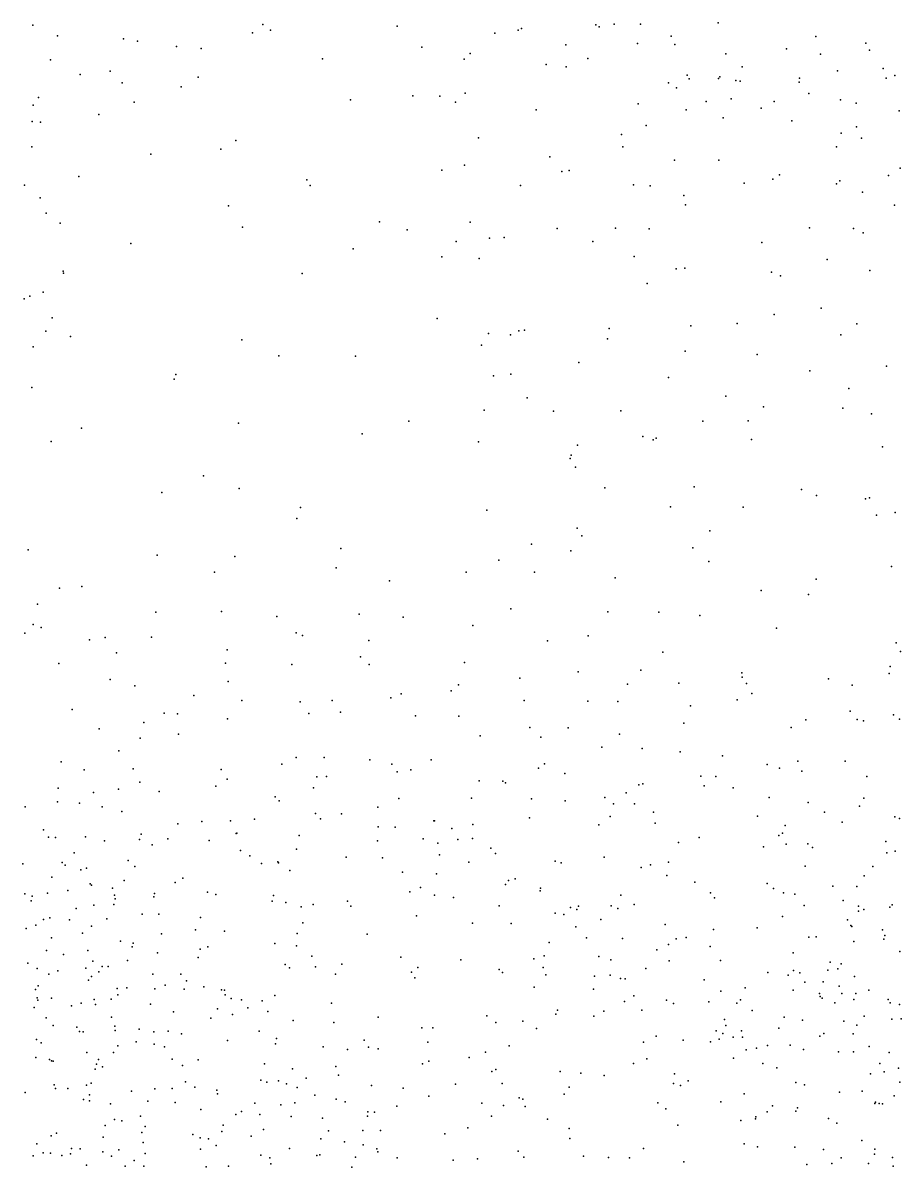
# Model space of a CAD drawing. Header units: metres. Extents: x -25 to 25, y -27.7 to 27.8.
# Drawn here: x 14.861 to 17.522, y 10.422 to 13.888 of the extents above; entities that cross this region are included whole.
import ezdxf

# ---------------------------------------------------------------- set-up
doc = ezdxf.new("R2010")
doc.units = ezdxf.units.M

msp = doc.modelspace()

# ---------------------------------------------------------------- linework, layer by layer
for p in [(14.8909, 13.8809, -5.6281), (15.5878, 13.8833, -6.4875), (15.6115, 13.8663, -6.2095), (15.9953, 13.8782, -3.7715), (16.3612, 13.8656, -5.1767), (16.3717, 13.8705, -3.7036), (16.5971, 13.8815, -2.3599), (16.6066, 13.8759, -5.0009), (16.6522, 13.8839, -3.722), (16.7323, 13.8841, 2.7392), (16.9673, 13.8879, -6.2786), (14.9656, 13.8486, -7.6579), (15.1657, 13.84, -7.0233), (15.2087, 13.8326, -7.4318), (15.5571, 13.858, 4.5721), (16.2907, 13.8571, -5.3827), (16.8248, 13.8473, 2.5216), (17.263, 13.8462, -6.1179), (15.3268, 13.8164, -6.0059), (15.4016, 13.8103, -6.5987), (16.0698, 13.814, -2.8214), (16.2163, 13.795, -2.4303), (16.5062, 13.8211, -7.4105), (16.7226, 13.8254, -6.0498), (16.8364, 13.822, 4.2549), (16.9904, 13.7943, 2.3562), (17.1747, 13.8089, 2.0742), (17.2773, 13.7936, 1.8828), (17.4146, 13.8267, -1.9347), (17.4258, 13.8053, -5.8612), (14.9445, 13.7755, -5.8739), (15.7687, 13.7788, -7.6949), (16.1974, 13.7783, -7.6056), (16.4463, 13.7622, 4.6509), (16.5726, 13.7799, -5.6647), (15.0344, 13.7312, -6.8039), (15.1251, 13.742, -6.0139), (16.507, 13.7548, -5.4479), (16.8738, 13.7296, -2.0889), (16.9721, 13.7242, 3.6022), (17.0402, 13.755, -3.7895), (17.3292, 13.7425, -4.0278), (17.4668, 13.7493, -7.7073), (17.503, 13.7287, -5.5497), (15.1621, 13.7065, -7.6721), (15.3403, 13.6938, -6.3082), (15.3924, 13.723, 4.6371), (16.8166, 13.7067, -7.5545), (16.8414, 13.6907, -3.6342), (16.8796, 13.7185, -5.0776), (16.9688, 13.7192, 2.7518), (17.0212, 13.713, 3.2079), (17.0335, 13.7114, 2.9946), (17.2126, 13.708, -1.8996), (17.214, 13.7208, -5.9127), (17.4768, 13.7209, -4.5283), (14.9087, 13.6619, -8.0024), (15.8531, 13.6553, 4.6142), (16.0423, 13.667, -3.0411), (16.1239, 13.6662, -3.5685), (16.2005, 13.6754, 4.6563), (17.007, 13.6578, -5.8501), (17.2424, 13.6738, -7.76), (17.3378, 13.6553, -5.4208), (14.8923, 13.6383, 4.8798), (15.198, 13.6482, 4.7907), (16.1713, 13.6475, -2.6564), (16.4163, 13.6247, -3.5517), (16.7246, 13.6431, -5.4108), (16.8699, 13.6248, -5.6915), (16.9305, 13.65, 3.8505), (17.0972, 13.6292, 2.5125), (17.1372, 13.6502, 2.2845), (17.3855, 13.6444, -5.1722), (17.5161, 13.6218, 1.7249), (14.8892, 13.5893, 4.9042), (14.9147, 13.5872, -6.0586), (15.091, 13.6104, -6.4661), (16.9827, 13.6001, -5.4209), (17.1903, 13.5912, -3.6862), (16.7494, 13.5776, 4.2679), (17.3397, 13.554, 2.8871), (17.3861, 13.5728, -3.7826), (15.5066, 13.5313, -7.8236), (16.2416, 13.5397, -7.7299), (16.6745, 13.5496, -1.8918), (17.4011, 13.5392, -7.8842), (14.8879, 13.5127, 4.6589), (15.2484, 13.4898, -7.8962), (15.4603, 13.5056, 4.7182), (16.4572, 13.4825, 4.478), (16.679, 13.513, -3.5131), (17.3254, 13.5122, 2.527), (16.1989, 13.4565, -2.4205), (16.8352, 13.4719, 4.0824), (16.9695, 13.4724, -1.6351), (17.5187, 13.448, -1.9545), (15.0306, 13.4225, -8.0833), (15.7209, 13.4126, -7.8861), (16.1302, 13.4416, -2.8571), (16.4936, 13.4377, -1.9286), (16.5163, 13.4407, -7.6585), (17.133, 13.4149, 3.5709), (17.1528, 13.4275, -7.8853), (17.483, 13.4261, 2.9783), (14.8655, 13.3959, 5.2591), (15.7315, 13.3956, 4.6489), (16.3688, 13.3951, -3.4432), (16.7109, 13.3977, -1.6516), (16.7613, 13.3944, -7.6824), (17.0466, 13.4024, 3.7763), (17.3259, 13.4008, -1.7501), (17.336, 13.4099, 3.3328), (14.9129, 13.3578, 4.5688), (16.8632, 13.3653, -3.4304), (17.4051, 13.3757, -3.5672), (14.932, 13.3116, 5.0525), (15.4838, 13.3336, -7.9113), (16.8686, 13.3369, -1.4822), (17.5013, 13.3355, 3.2018), (14.9736, 13.2817, 4.9032), (15.9409, 13.2857, -7.905), (16.2156, 13.2847, -7.8112), (15.5259, 13.269, 4.7962), (16.0249, 13.2608, -3.2076), (16.4801, 13.2648, 4.46), (16.6565, 13.266, -1.4972), (16.7584, 13.2646, 4.3115), (17.2439, 13.2669, -1.5942), (17.3769, 13.2649, -8.044), (17.4064, 13.2516, 3.4749), (15.1881, 13.2197, 4.9343), (16.1733, 13.2262, -2.388), (16.2746, 13.2357, 4.5537), (16.3193, 13.2378, -3.303), (16.5879, 13.226, -7.7035), (17.0995, 13.2226, -7.9533), (15.8614, 13.2031, 4.6544), (16.13, 13.1795, -2.9847), (16.2433, 13.1739, -2.1618), (16.7127, 13.1805, -3.2008), (17.2973, 13.1717, 3.8082), (14.983, 13.1358, 4.7114), (16.8401, 13.1435, -1.3195), (16.8661, 13.1451, -7.783), (17.4266, 13.1377, -1.694), (14.9845, 13.1301, 4.9822), (15.7068, 13.1289, -7.9391), (17.129, 13.1331, -3.2602), (17.1566, 13.1218, -1.415), (14.9224, 13.0726, 5.0713), (16.7521, 13.099, 4.4444), (14.865, 13.0523, 5.2196), (14.8824, 13.0599, 4.4545), (17.1373, 13.005, -3.0855), (17.2797, 13.0237, 4.0601), (14.9499, 12.9944, 4.9149), (16.1156, 12.993, -7.8664), (16.637, 12.9627, 4.5593), (16.8847, 12.9707, -2.9052), (17.0254, 12.9771, -1.2927), (17.3875, 12.9765, -1.505), (14.9308, 12.9544, 4.6201), (15.0055, 12.9382, -8.1906), (15.5248, 12.9277, 4.8429), (16.2715, 12.9471, -2.2553), (16.3381, 12.9432, -7.7764), (16.3637, 12.9552, -2.889), (16.3803, 12.9577, -2.021), (16.6316, 12.9309, -1.2862), (17.3386, 12.9435, -3.1192), (14.8918, 12.9072, 5.0423), (16.2507, 12.9119, 4.6054), (16.8677, 12.8938, -7.7881), (15.6364, 12.8795, -7.9561), (15.8683, 12.8785, -7.9113), (16.5454, 12.8596, -1.5169), (17.0852, 12.8835, -2.8684), (15.324, 12.8232, 4.884), (16.3397, 12.8242, -2.67), (17.2447, 12.834, 4.2907), (17.477, 12.8484, 4.0617), (15.3192, 12.8093, -8.0679), (16.2872, 12.819, -2.448), (16.8169, 12.8134, -2.6709), (14.8877, 12.7833, 4.8269), (16.9905, 12.7578, 4.528), (17.3636, 12.7803, -8.1248), (16.3889, 12.7521, -2.2587), (17.1045, 12.7254, -2.6345), (17.3455, 12.7209, -1.3382), (16.2582, 12.7151, -7.7683), (16.4687, 12.7115, -2.0401), (16.6723, 12.7129, -2.5177), (17.4323, 12.7042, 4.2195), (15.0387, 12.6604, -8.1325), (15.514, 12.6751, 4.8079), (16.0304, 12.6815, -7.807), (16.9207, 12.6813, -2.5233), (17.0586, 12.6827, -7.9169), (14.9472, 12.6205, 4.8462), (15.8886, 12.6433, 4.6482), (16.2413, 12.6191, 4.6147), (16.7396, 12.6354, -1.1628), (16.7701, 12.6254, -7.7008), (16.7796, 12.6298, 4.6315), (17.068, 12.6258, -1.2745), (16.5417, 12.6089, -1.427), (17.4651, 12.604, -2.755), (16.5187, 12.5686, 4.6432), (16.5225, 12.5782, -7.6626), (15.4082, 12.5163, -7.9585), (16.5351, 12.5426, -1.6489), (15.5161, 12.4779, 4.6961), (16.6242, 12.4801, -2.1411), (16.8944, 12.4826, -2.3113), (15.2819, 12.4654, 4.7352), (17.2201, 12.4742, -7.916), (17.265, 12.4562, 4.4534), (17.4139, 12.4464, -7.9985), (17.426, 12.449, -1.2825), (15.7016, 12.4205, 4.6103), (16.2666, 12.4116, -7.6348), (16.8229, 12.4224, -7.6038), (17.0433, 12.4208, -7.7425), (15.6905, 12.3869, -7.7462), (17.4472, 12.3967, -2.4666), (17.5031, 12.4046, 4.3484), (16.5399, 12.3579, -1.0642), (16.9421, 12.3491, -1.145), (16.4015, 12.3091, -1.2154), (16.5542, 12.3342, 4.6497), (14.8775, 12.2917, 4.5039), (15.2682, 12.276, -7.8439), (15.5033, 12.2713, 4.5182), (15.8243, 12.2962, -7.6009), (16.5213, 12.289, -1.7488), (16.8909, 12.298, 4.6455), (15.8103, 12.2376, 4.4724), (16.3028, 12.2603, 4.6073), (16.9386, 12.2562, -2.1501), (17.4923, 12.2415, -1.195), (15.4414, 12.224, -7.7151), (16.2043, 12.2242, -7.4711), (16.4105, 12.2244, -1.5501), (16.6554, 12.2072, -0.9234), (17.264, 12.2032, -1.1985), (14.9724, 12.1754, 4.2637), (15.0395, 12.1813, -7.7817), (15.9721, 12.1981, -7.4461), (17.0981, 12.1686, 4.6237), (17.2408, 12.1567, -2.2177), (14.9052, 12.1276, -14.5881), (15.2633, 12.1027, 4.2207), (15.4628, 12.1054, -7.5277), (15.8793, 12.0972, -7.274), (16.3396, 12.113, -7.3149), (16.6334, 12.1043, -1.842), (16.7873, 12.1034, 4.657), (14.8924, 12.0655, -14.8274), (15.6299, 12.0897, -7.357), (16.0128, 12.0884, 4.4912), (16.2238, 12.063, -1.315), (16.912, 12.0926, -7.4409), (14.8671, 12.0399, 4.076), (14.916, 12.0565, -7.5911), (15.1098, 12.0261, -14.4362), (15.2509, 12.0274, -7.4929), (15.6885, 12.041, 4.3642), (15.7085, 12.032, -7.1532), (16.574, 12.0315, 4.6432), (17.1436, 12.0552, -7.6353), (15.063, 12.0195, -14.1068), (15.9087, 12.0177, -7.0508), (16.4508, 12.0167, -7.1402), (17.5061, 12.0107, -1.094), (15.1447, 11.9804, -14.6426), (15.4797, 11.989, -7.2039), (15.884, 11.9678, -16.3999), (16.8001, 11.9817, -1.8875), (17.5193, 11.9841, 4.5738), (14.9704, 11.9475, -7.3408), (15.4749, 11.9487, 4.1147), (15.6753, 11.9444, -16.1951), (15.9099, 11.9443, -16.17), (16.1993, 11.9511, -6.8784), (16.5437, 11.9221, -6.9254), (16.7326, 11.9273, -7.1134), (17.4882, 11.9384, -14.1272), (15.1255, 11.8997, -13.9312), (15.4825, 11.8933, -16.5591), (16.3668, 11.9032, -0.8567), (16.8478, 11.8878, -14.5114), (17.0393, 11.9195, -14.3501), (17.0397, 11.906, -7.4539), (17.0533, 11.8869, -2.0143), (17.3015, 11.9013, 4.6436), (17.4855, 11.9171, -14.5468), (15.2005, 11.8802, -7.1941), (16.007, 11.856, -1.4071), (16.1582, 11.8647, -16.6166), (16.1809, 11.8829, 4.5353), (16.6929, 11.8854, -0.8373), (17.0689, 11.8567, -14.0234), (17.3732, 11.8817, -13.9312), (15.379, 11.8504, 3.9241), (15.5239, 11.8356, -16.0377), (15.7008, 11.8314, -16.7804), (15.7982, 11.8358, -6.734), (15.9762, 11.8439, -16.7455), (16.3796, 11.8359, -6.5923), (16.573, 11.8336, -6.6751), (16.6633, 11.8322, -1.7194), (16.8839, 11.8192, -14.7413), (17.025, 11.8376, -0.9225), (15.0108, 11.8088, 3.9353), (15.289, 11.7971, -16.2344), (15.3299, 11.7953, -14.4916), (15.7269, 11.7964, -15.9067), (15.8228, 11.8004, -1.2989), (16.0504, 11.7893, -6.5702), (16.1814, 11.7882, -1.5801), (17.3671, 11.8032, -13.7264), (17.4982, 11.7918, -13.3263), (15.0917, 11.7502, -15.0921), (15.227, 11.7685, -6.9902), (15.4812, 11.78, -6.855), (16.3964, 11.7537, -16.2555), (16.5128, 11.7524, -14.2655), (16.8635, 11.7666, 4.6497), (17.1885, 11.7535, -7.6824), (17.2325, 11.7767, -14.9893), (17.3886, 11.7776, -8.0262), (17.4073, 11.774, -5.7486), (17.5166, 11.7788, 4.6547), (15.2165, 11.7214, -13.8546), (15.3323, 11.7341, -16.7048), (16.2463, 11.7285, -0.8744), (16.43, 11.7242, -1.6037), (16.6681, 11.734, -13.9603), (15.1512, 11.6834, -16.4187), (16.6149, 11.6945, 4.6027), (16.7372, 11.6903, -14.8505), (16.8527, 11.6802, -6.7445), (14.977, 11.6503, -13.5911), (15.6893, 11.6625, -16.9281), (15.7742, 11.6629, -1.5066), (15.9124, 11.6556, 4.3841), (16.098, 11.6563, -16.9027), (16.4415, 11.6443, -14.0862), (16.9804, 11.6684, -7.0289), (17.2083, 11.6522, -2.0352), (17.3521, 11.6523, -1.0384), (15.0462, 11.6261, -6.8693), (15.1951, 11.6289, -16.1031), (15.4617, 11.6264, -14.3478), (15.6458, 11.6423, 4.1952), (15.9788, 11.6433, -1.5838), (15.9944, 11.6198, -0.8892), (16.0358, 11.6253, -15.7597), (16.4231, 11.6308, -16.7039), (16.5031, 11.6146, -14.7431), (17.1155, 11.6416, -15.1766), (17.1527, 11.6302, -13.6774), (17.2211, 11.6217, 4.7199), (15.2154, 11.5881, -15.1428), (15.4453, 11.5764, 3.9053), (15.4799, 11.597, -6.5199), (15.7514, 11.604, -15.7235), (15.781, 11.6058, -1.0484), (16.2435, 11.5919, -15.8146), (16.3147, 11.5916, -14.2731), (16.3232, 11.5863, 4.4962), (16.7266, 11.5799, -0.8888), (16.7387, 11.5834, -6.5249), (16.9153, 11.6062, -15.1166), (16.9249, 11.5771, -1.7251), (16.9601, 11.6058, -0.8965), (17.4178, 11.605, -5.9716), (14.968, 11.5698, 10.6145), (15.0752, 11.5567, 3.8999), (15.1508, 11.5675, -16.6606), (15.274, 11.5601, -6.5632), (15.6252, 11.5442, 11.0533), (15.7418, 11.5711, 10.867), (16.6244, 11.5414, -16.2747), (16.6887, 11.5559, -1.5913), (17.0125, 11.5713, 4.6591), (17.1214, 11.5419, -7.238), (17.4083, 11.5402, -8.208), (14.8681, 11.5137, -6.8146), (14.9656, 11.5283, 10.2837), (15.0321, 11.5248, -6.6714), (15.1017, 11.5135, 10.6692), (15.6373, 11.5315, -14.4977), (15.9364, 11.5128, -14.8939), (16.0002, 11.5384, 11.0267), (16.2202, 11.5401, -14.5296), (16.402, 11.538, -6.5666), (16.5036, 11.5321, -15.9549), (16.6506, 11.5224, -16.5592), (16.7142, 11.5224, -13.7191), (17.2397, 11.5269, -7.861), (17.3956, 11.5155, -5.4631), (15.1612, 11.4995, 10.5058), (15.49, 11.4715, 11.121), (15.5622, 11.4764, -6.3158), (15.7473, 11.4932, -15.0232), (15.7625, 11.4774, -6.398), (15.8261, 11.4922, 11.2513), (16.1063, 11.4716, -17.0221), (16.108, 11.4712, 4.3909), (16.3955, 11.4806, -13.9172), (16.6405, 11.4838, -15.0568), (16.7713, 11.4976, -16.8245), (17.0866, 11.4854, -16.9749), (17.2899, 11.4978, -5.789), (17.5024, 11.4836, -2.1978), (17.517, 11.4786, -8.3802), (14.9233, 11.4437, 10.9453), (15.3304, 11.4623, -16.9157), (15.4034, 11.4688, 10.9804), (15.9378, 11.4533, -15.5918), (15.9885, 11.4519, -6.5093), (16.16, 11.4479, 10.8693), (16.2242, 11.4602, -14.9811), (16.6058, 11.4593, -16.9628), (16.7767, 11.4641, 4.5818), (17.1703, 11.4568, -15.3597), (17.3425, 11.4674, -13.3046), (14.9383, 11.4218, 10.0733), (14.9602, 11.4206, 16.1424), (15.0508, 11.4223, -16.1533), (15.1082, 11.411, 10.1596), (15.2143, 11.4148, -6.3777), (15.2195, 11.4303, 10.3035), (15.2998, 11.4166, -13.8832), (15.4254, 11.4121, -15.6992), (15.5067, 11.4327, -14.1393), (15.5089, 11.4336, -15.1739), (15.6979, 11.4268, 11.3366), (15.9353, 11.4111, 10.4939), (16.0741, 11.4162, 11.2481), (16.1176, 11.4037, -14.0568), (16.1788, 11.4147, 10.7107), (16.2233, 11.4175, -15.6274), (16.8472, 11.4056, -17.2491), (16.9101, 11.4204, -16.471), (17.1511, 11.4264, -16.6115), (17.1625, 11.4341, -1.8596), (17.2385, 11.402, -6.9583), (17.4748, 11.409, -4.4773), (15.0165, 11.3746, 18.8351), (15.2528, 11.3987, 3.8724), (15.5198, 11.3811, 10.3348), (15.6898, 11.3855, 10.3788), (16.1231, 11.3683, -15.2155), (16.2782, 11.3886, 10.9565), (16.2923, 11.3723, -0.9128), (17.1051, 11.392, -13.3964), (17.1732, 11.4005, -7.5193), (17.253, 11.3907, 4.7477), (17.4788, 11.3742, -1.2496), (17.5038, 11.3796, -15.4629), (14.861, 11.3411, 16.7255), (14.9798, 11.345, 18.5864), (14.9894, 11.3372, -16.3925), (15.1804, 11.3512, -15.8989), (15.2003, 11.3332, -15.3738), (15.5489, 11.365, 11.3687), (15.584, 11.3423, -15.3952), (15.6331, 11.3467, -1.5735), (15.6355, 11.3437, 4.0881), (15.8407, 11.3614, -15.3308), (15.9504, 11.3594, -0.8788), (16.2118, 11.3458, 11.2453), (16.4733, 11.3493, -15.1841), (16.4922, 11.3438, -15.7085), (16.6219, 11.3609, -17.2304), (16.7622, 11.3384, -15.273), (16.817, 11.3458, -16.1706), (17.2305, 11.334, -7.2318), (17.4363, 11.3324, -16.8358), (14.949, 11.3005, 11.0998), (15.0361, 11.3227, 9.9805), (15.0533, 11.3279, 3.971), (15.3451, 11.2978, 11.2804), (15.6702, 11.3206, -17.1185), (16.0113, 11.3154, 11.4485), (16.1138, 11.3109, 10.4348), (16.7337, 11.3298, -15.9523), (16.8123, 11.3061, -1.0328), (17.4097, 11.3043, -13.1041), (15.0644, 11.2801, 15.9869), (15.0686, 11.276, 16.4236), (15.1326, 11.2675, 19.1263), (15.1678, 11.2902, 18.6576), (15.3224, 11.2844, -6.2059), (16.0653, 11.269, 4.2838), (16.3229, 11.2779, 10.5895), (16.3322, 11.2909, -6.6491), (16.3521, 11.2959, 11.134), (16.4289, 11.2674, -15.3765), (16.8967, 11.2853, -1.511), (17.1155, 11.2817, -1.1161), (17.1346, 11.2665, -13.1504), (17.3152, 11.2738, -5.4379), (17.3876, 11.2718, -6.8836), (14.8674, 11.2502, 8.6922), (14.886, 11.2284, 15.59), (14.8892, 11.2429, 8.505), (14.9354, 11.2516, -13.6011), (14.9975, 11.2605, 15.7588), (15.1384, 11.2458, -16.7764), (15.1407, 11.2345, -13.7188), (15.2574, 11.2415, 9.9851), (15.26, 11.2511, 18.8474), (15.4201, 11.2547, -17.0483), (15.4454, 11.2485, 10.0769), (15.6162, 11.2283, -6.2423), (15.6203, 11.2455, 10.137), (16.0336, 11.2563, -1.5703), (16.1077, 11.2458, -13.8808), (16.1652, 11.2394, 11.4256), (16.428, 11.2591, 10.7604), (16.6729, 11.2465, -13.3437), (16.9437, 11.2531, -6.4509), (16.9565, 11.2384, -15.4583), (17.1655, 11.253, -16.3481), (17.1998, 11.2494, -6.1897), (17.3462, 11.2303, -4.6017), (15.022, 11.2052, 19.2557), (15.0762, 11.2162, 11.1956), (15.1362, 11.2175, 16.2119), (15.658, 11.2235, -1.3791), (15.7042, 11.2105, -13.9526), (15.7407, 11.2176, 11.5627), (15.8448, 11.2279, 4.2581), (15.8541, 11.2127, 10.1627), (16.3034, 11.2142, -1.4406), (16.5197, 11.2083, -1.0457), (16.5388, 11.203, 4.3599), (16.5439, 11.2125, 10.9846), (16.6431, 11.2135, -6.6097), (16.6638, 11.2055, -15.4414), (16.7133, 11.2173, -17.4794), (17.2277, 11.2146, -7.8256), (17.3927, 11.2124, -4.3955), (17.3928, 11.1971, -2.1), (17.4083, 11.2029, -8.9244), (17.4874, 11.2098, -9.2745), (17.494, 11.2166, -16.6328), (14.9238, 11.1722, 9.7569), (14.9422, 11.177, 8.3621), (15.0026, 11.1709, -16.1949), (15.1155, 11.1744, 18.3246), (15.2223, 11.1886, -15.7282), (15.2726, 11.1886, 19.0523), (15.399, 11.1787, -13.8946), (15.7088, 11.1622, -1.1509), (16.0532, 11.1835, 10.2083), (16.2236, 11.161, 10.2688), (16.3399, 11.1599, -17.343), (16.4736, 11.1914, 11.255), (16.4994, 11.1875, -13.5553), (16.612, 11.1727, 10.764), (17.1621, 11.1812, -17.4666), (17.3592, 11.171, -1.3466), (14.871, 11.1448, 17.012), (14.9003, 11.1552, 19.3477), (15.0412, 11.1313, 4.0578), (15.0688, 11.1518, 16.7036), (15.281, 11.1293, 9.8436), (15.3838, 11.1412, 18.791), (15.4715, 11.1372, 9.9087), (15.6918, 11.13, 9.9807), (15.904, 11.1276, -17.2385), (16.5365, 11.15, 10.5212), (16.8068, 11.1573, -15.6578), (16.9532, 11.1422, -15.8581), (17.0853, 11.1474, -16.1124), (17.3694, 11.1537, -8.697), (17.3725, 11.1515, -15.6086), (17.4651, 11.1413, -9.4736), (14.9477, 11.1167, 18.0488), (15.157, 11.1068, 18.1782), (15.1952, 11.1005, 11.34), (15.421, 11.0899, 18.9362), (15.624, 11.1001, -17.2934), (15.6896, 11.0925, -1.5669), (16.4555, 11.1029, 11.4512), (16.5682, 11.1169, -13.1895), (16.6772, 11.1153, 11.4039), (16.8172, 11.0971, 10.8649), (16.8402, 11.1133, -1.3749), (16.87, 11.1179, 11.1897), (16.9428, 11.091, 11.4533), (17.2422, 11.1186, -7.5542), (17.2638, 11.12, -1.7897), (17.3782, 11.1053, -16.345), (17.4697, 11.1131, -9.6895), (17.4725, 11.1241, -17.2762), (14.9327, 11.0781, 8.1381), (14.9836, 11.0661, 17.8875), (15.0582, 11.0786, 16.8449), (15.1918, 11.0893, 16.0547), (15.2688, 11.0712, 18.295), (15.3916, 11.0571, -17.2682), (15.3985, 11.0826, 11.5172), (15.7367, 11.0614, -6.3682), (16.006, 11.0583, 10.025), (16.44, 11.0627, -1.381), (16.606, 11.0598, 11.541), (16.7815, 11.0801, 11.5414), (17.1945, 11.0714, -1.4444), (17.5178, 11.0757, -1.5303), (14.8756, 11.0403, 17.569), (14.9047, 11.0239, 17.1801), (15.0513, 11.025, 8.294), (15.0734, 11.046, 19.3824), (15.1014, 11.0297, 15.7547), (15.1189, 11.0299, 17.7449), (15.1781, 11.0483, 17.9662), (15.6557, 11.0356, 4.3208), (15.6688, 11.026, 11.6719), (15.7475, 11.0291, -17.4838), (15.8272, 11.037, 11.6873), (16.0579, 11.0266, -0.9367), (16.1875, 11.0504, 4.2503), (16.3042, 11.0205, -17.5011), (16.4087, 11.053, -13.418), (16.4369, 11.0272, 10.1826), (16.6423, 11.0498, -12.9933), (16.7486, 11.0239, 10.5019), (16.8186, 11.047, 4.4053), (16.9742, 11.0484, 11.657), (17.3071, 11.0432, 4.7091), (17.33, 11.0226, -8.1186), (17.3397, 11.0378, -8.4178), (14.9393, 11.0064, 17.3295), (14.9673, 11.0172, 8.9111), (15.0602, 10.9885, 9.6252), (15.0687, 10.9993, 17.45), (15.0907, 11.0143, -15.7936), (15.2542, 11.007, 11.455), (15.34, 11.007, 17.8417), (15.3567, 10.9867, 17.5639), (15.8084, 11.0072, -13.788), (16.0382, 11.0129, -17.4645), (16.0487, 10.996, 11.6766), (16.3144, 11.0121, 11.5848), (16.4452, 11.005, -6.6403), (16.5927, 11.001, -1.1779), (16.6405, 11.0038, 4.2756), (16.6713, 10.9934, 10.306), (16.6855, 10.9922, 11.7184), (16.9251, 10.9892, 10.6797), (17.118, 11.0123, 11.1413), (17.1799, 11.0041, -4.6158), (17.1955, 11.0175, 11.5938), (17.2148, 11.0108, -5.6021), (17.2995, 11.0184, -16.1319), (17.3802, 10.9994, -1.9273), (14.8993, 10.96, 9.4006), (14.9075, 10.9712, -6.0288), (15.1464, 10.9638, -6.0099), (15.1763, 10.9657, 4.2108), (15.2604, 10.9623, 17.3903), (15.2924, 10.9735, 16.3101), (15.3501, 10.9614, -17.4808), (15.4096, 10.9686, 18.2064), (15.4623, 10.9591, 18.4406), (15.472, 10.9581, 11.6148), (16.4102, 10.9679, -13.1981), (16.5895, 10.961, -10.6201), (16.975, 10.9549, 11.9669), (17.0495, 10.9653, 10.802), (17.1946, 10.9583, -9.1698), (17.2295, 10.9821, -8.7473), (17.285, 10.9835, 11.3204), (17.3338, 10.9705, 11.6567), (17.4241, 10.9588, -2.2246), (14.9047, 10.9349, 9.2374), (14.9062, 10.9278, 12.7794), (14.9479, 10.9338, -10.4496), (15.038, 10.9194, 15.6296), (15.0771, 10.9305, 11.3711), (15.1288, 10.9308, 16.9819), (15.1483, 10.9443, 17.2658), (15.4741, 10.944, 19.0553), (15.4925, 10.9326, 18.0388), (15.5235, 10.9295, 18.6285), (15.5858, 10.9258, 17.6481), (15.6242, 10.9425, -6.1923), (15.796, 10.9194, 9.8156), (16.6834, 10.9241, -6.53), (16.7118, 10.9407, 11.8768), (16.8111, 10.9285, -10.6421), (16.8318, 10.9179, 10.3307), (16.9388, 10.9229, 10.5237), (17.0239, 10.9193, -4.9175), (17.0346, 10.9289, -6.2334), (17.2743, 10.9482, -9.5323), (17.2767, 10.9388, -17.5949), (17.2824, 10.9339, 11.9262), (17.3203, 10.9201, -9.7954), (17.3418, 10.9482, -7.3821), (17.3785, 10.9299, -10.1287), (17.3842, 10.9486, 11.4538), (17.4819, 10.9296, -10.4701), (17.4882, 10.9202, -7.0942), (14.8953, 10.906, 12.4842), (15.0085, 10.9108, 8.0715), (15.0809, 10.9154, -13.8033), (15.2472, 10.9156, 15.9771), (15.3168, 10.8931, 9.6314), (15.4501, 10.902, 17.3831), (15.4962, 10.8847, 4.4319), (15.542, 10.9052, 18.821), (15.6028, 10.8934, 17.9302), (16.4758, 10.8854, 10.0091), (16.4804, 10.8974, -12.9766), (16.6213, 10.8944, 10.0772), (16.7359, 10.8977, -12.7853), (17.0708, 10.8963, 10.6616), (17.5166, 10.9154, -10.683), (14.9319, 10.8741, 12.9411), (14.9531, 10.8513, -10.842), (15.1299, 10.877, 8.1706), (15.1399, 10.8488, -16.8829), (15.4301, 10.8737, -13.8237), (15.6795, 10.866, -1.4886), (15.803, 10.8607, 4.4488), (15.9375, 10.8761, -1.6617), (16.2662, 10.8801, -1.4402), (16.2942, 10.8601, -1.0667), (16.3756, 10.8648, -10.2727), (16.591, 10.8799, -10.2475), (16.9861, 10.8699, -10.4632), (16.9907, 10.8517, -4.6719), (17.1673, 10.8764, 4.5594), (17.223, 10.8678, 12.0824), (17.3485, 10.8648, -8.2963), (17.3871, 10.852, -4.0481), (17.4099, 10.88, 11.1914), (17.4935, 10.8703, -2.5684), (17.5216, 10.871, 11.4513), (15.0244, 10.8462, 9.0421), (15.0323, 10.833, 12.822), (15.044, 10.8321, 12.6161), (15.1406, 10.8361, 19.4552), (15.2136, 10.8407, 8.5778), (15.2581, 10.8323, 17.0209), (15.3011, 10.8343, 16.7028), (15.3411, 10.8262, 16.4376), (15.5768, 10.8342, 9.6736), (16.0698, 10.8443, 9.853), (16.1027, 10.8438, -17.6662), (16.4172, 10.8421, -10.9537), (16.7791, 10.8185, 10.1086), (16.9617, 10.8356, 10.3635), (16.9819, 10.8274, -10.9357), (17.0123, 10.8155, -17.735), (17.038, 10.8355, 12.1563), (17.0408, 10.8157, -12.6818), (17.1507, 10.8435, -10.6907), (17.2753, 10.819, 10.8192), (17.287, 10.8271, -10.5147), (17.376, 10.8265, 10.9862), (14.9018, 10.8087, 7.9061), (14.9164, 10.7989, -15.7119), (15.1487, 10.7893, 11.4629), (15.2039, 10.8019, 9.5224), (15.2592, 10.795, -5.9551), (15.2896, 10.7864, 8.4357), (15.4811, 10.8058, 17.2561), (15.6263, 10.7958, 18.752), (15.6297, 10.8122, 18.2168), (15.7709, 10.7868, -1.8197), (15.8442, 10.7784, 9.7282), (15.8945, 10.8069, -6.4115), (15.9084, 10.7856, 11.7704), (15.9375, 10.7803, -1.0205), (16.0878, 10.8008, -13.611), (16.334, 10.7898, 11.7912), (16.7409, 10.801, -17.744), (16.8617, 10.8073, 12.157), (16.9437, 10.802, -5.2396), (16.97, 10.8097, 4.3873), (17.0833, 10.7824, -5.7406), (17.1167, 10.7909, -8.8732), (17.1851, 10.7917, 10.6292), (17.226, 10.7788, -9.9498), (17.4244, 10.7878, -7.5235), (14.9002, 10.7542, 15.496), (14.9416, 10.7482, -13.8266), (14.948, 10.7438, -16.2609), (14.9523, 10.7431, 12.2717), (15.0546, 10.7697, -10.652), (15.0899, 10.7479, -16.6289), (15.1358, 10.7698, 8.8586), (15.3131, 10.7492, 8.2197), (15.3922, 10.7478, 9.5521), (16.0909, 10.7436, -1.6065), (16.2134, 10.7546, -10.1453), (16.2626, 10.7704, -13.381), (16.7509, 10.7503, -11.1346), (17.0139, 10.7526, -5.5175), (17.0518, 10.7774, -5.9769), (17.3315, 10.7715, -10.9182), (17.3769, 10.772, 4.5912), (17.4851, 10.7694, 12.018), (15.0804, 10.719, 15.649), (15.0841, 10.7347, 9.3949), (15.1019, 10.7265, 7.9466), (15.3444, 10.7298, 19.3517), (15.5931, 10.7348, 11.7474), (15.6774, 10.7199, 9.6459), (15.8093, 10.7275, -13.6775), (16.0712, 10.7349, -10.5786), (16.2813, 10.7122, -13.1485), (16.2943, 10.718, -17.7616), (16.4886, 10.7115, 4.1274), (16.7109, 10.7358, -6.393), (17.103, 10.7367, -10.1259), (17.1446, 10.7232, 10.456), (17.4571, 10.7367, -2.134), (17.4699, 10.7106, -3.042), (17.5136, 10.7224, -3.296), (15.0679, 10.6769, -17.4981), (15.3532, 10.6807, 16.7073), (15.5814, 10.6855, 4.598), (15.6005, 10.6801, -1.7286), (15.6355, 10.6834, -17.8554), (15.6596, 10.6746, -1.2271), (15.7193, 10.6921, 18.3399), (15.8174, 10.7009, 17.9313), (16.3133, 10.6758, 9.7978), (16.551, 10.7072, 9.8745), (16.6221, 10.6995, 12.0876), (16.8323, 10.6752, 12.2471), (16.8353, 10.7051, -10.0347), (16.8769, 10.6837, -6.1788), (17.2031, 10.6787, -11.0917), (17.4289, 10.7047, -2.4308), (17.518, 10.6794, 10.8763), (14.8675, 10.6479, 13.26), (14.9555, 10.6714, 19.5216), (14.9597, 10.6602, 11.3832), (14.9971, 10.6604, -17.2028), (15.0537, 10.6701, -10.3318), (15.0633, 10.6412, -16.8441), (15.1897, 10.6526, 12.8482), (15.2612, 10.6592, 7.9844), (15.3132, 10.6602, 15.9632), (15.3821, 10.6643, 16.2376), (15.4483, 10.6551, 8.2418), (15.4504, 10.6446, -13.7718), (15.692, 10.6632, 18.8693), (15.7459, 10.6408, 18.6178), (15.917, 10.6692, 4.5141), (16.0135, 10.6617, -10.3282), (16.1715, 10.6734, 11.7878), (16.5008, 10.6437, -9.9311), (16.5155, 10.6642, -11.2104), (16.8534, 10.6692, 10.0266), (17.0459, 10.644, -12.5202), (17.2287, 10.6719, -8.5363), (17.335, 10.6493, 10.5833), (17.4035, 10.6529, -2.65), (15.0444, 10.6272, 4.3847), (15.0627, 10.623, 13.1156), (15.1268, 10.6142, 19.497), (15.24, 10.6225, 12.6994), (15.3225, 10.6181, 8.7624), (15.5632, 10.6164, -6.0092), (15.6422, 10.611, 19.0531), (15.6853, 10.6169, 17.2264), (15.8097, 10.6282, 17.3876), (15.837, 10.6197, 9.6596), (15.994, 10.607, -1.7823), (16.091, 10.637, -6.4021), (16.2517, 10.6165, 4.2783), (16.3171, 10.6092, -11.1458), (16.3645, 10.6323, -12.7977), (16.3756, 10.6279, -6.4125), (16.383, 10.6063, -1.4165), (16.7843, 10.6167, -5.3115), (16.9752, 10.6201, 12.3266), (17.1324, 10.6076, -8.7231), (17.4416, 10.6147, -12.5219), (17.4437, 10.6195, -3.4671), (17.4547, 10.6153, 12.1996), (17.4656, 10.6139, 10.69), (17.5007, 10.6378, -8.063), (15.2178, 10.5769, 8.9533), (15.4005, 10.5969, 16.8535), (15.5063, 10.5813, 9.5041), (15.5236, 10.5912, 19.2288), (15.5792, 10.5818, -1.505), (15.6736, 10.5758, -6.9896), (15.7687, 10.5702, -6.0959), (15.9054, 10.577, 17.9787), (15.906, 10.5901, 17.567), (15.9266, 10.5893, 17.8041), (16.2803, 10.5771, 11.8774), (16.8093, 10.5993, -4.6189), (17.0817, 10.5749, -9.573), (17.1159, 10.5894, 4.3238), (17.2027, 10.5919, -4.314), (17.2073, 10.6021, 10.3607), (15.1105, 10.5481, -10.5225), (15.1389, 10.5663, 9.1802), (15.1604, 10.5622, -17.6898), (15.2316, 10.5452, 7.8447), (15.468, 10.5498, 8.041), (15.5899, 10.5367, 8.3335), (16.2087, 10.5415, -13.3008), (16.4505, 10.5681, 9.7553), (16.5158, 10.5394, -6.274), (16.8455, 10.5495, -5.9071), (17.0356, 10.5637, 10.1309), (17.0803, 10.569, -9.8099), (17.3021, 10.5694, -11.2475), (17.3266, 10.5552, 12.323), (14.9471, 10.5175, 19.5304), (14.9626, 10.5252, 13.2761), (15.104, 10.5134, 12.2361), (15.2212, 10.5271, 12.4197), (15.3755, 10.5213, 9.4369), (15.3977, 10.5112, -6.7042), (15.4237, 10.5077, 19.3675), (15.4642, 10.5305, 8.6767), (15.5525, 10.5159, 17.0408), (15.7641, 10.508, 18.9252), (15.7866, 10.532, 18.7715), (15.8907, 10.5338, -10.4449), (15.9445, 10.5334, -10.7621), (16.1392, 10.5233, -9.9537), (16.518, 10.5092, -4.9897), (17.4027, 10.5029, 4.3548), (14.9033, 10.4927, 11.3663), (15.0081, 10.4789, -5.8253), (15.0347, 10.4774, 15.5648), (15.1028, 10.469, -10.745), (15.1514, 10.4743, 11.4772), (15.2257, 10.4968, 19.4843), (15.399, 10.477, 7.8753), (15.4461, 10.4876, 16.3381), (15.6688, 10.4784, -1.9074), (15.8353, 10.4989, -6.7096), (15.8921, 10.4902, 18.3157), (15.9332, 10.4781, -6.9513), (15.9366, 10.4683, 18.0971), (16.3619, 10.4711, -9.807), (16.7408, 10.4784, -9.82), (17.0464, 10.4933, -17.8704), (17.0862, 10.4842, -8.9021), (17.1994, 10.4828, 12.3866), (17.2865, 10.4757, -12.4006), (17.442, 10.477, -2.7811), (14.8925, 10.4569, 4.3318), (14.9224, 10.4656, -9.9982), (14.9443, 10.4651, -16.7539), (14.979, 10.4578, 12.0887), (15.0055, 10.4624, -17.5155), (15.1292, 10.4556, 7.7102), (15.1985, 10.4429, -7.0519), (15.2316, 10.4639, -5.9425), (15.5822, 10.4587, 4.6636), (15.6089, 10.4509, 8.0893), (15.6124, 10.4322, 9.5005), (15.7514, 10.4575, -7.2719), (15.7607, 10.4596, 11.771), (15.8689, 10.4524, 18.6545), (15.9944, 10.4502, 11.7876), (16.1648, 10.4433, -12.9947), (16.2384, 10.4478, -18.0218), (16.3786, 10.4524, 12.0147), (16.5595, 10.456, -11.3691), (16.6352, 10.4513, -18.0375), (16.6986, 10.4502, 9.8075), (16.8637, 10.4389, 12.3773), (17.3116, 10.4331, 10.299), (17.3402, 10.4501, -4.1827), (17.4232, 10.4329, -11.8712), (17.4408, 10.4621, -8.3519), (17.4955, 10.4519, -17.8602), (15.054, 10.4285, -10.1964), (15.1707, 10.4252, -6.8103), (15.2279, 10.4255, 9.1619), (15.4164, 10.4229, 16.1353), (15.484, 10.4257, -17.9076), (15.8571, 10.4224, -2.0543), (17.2355, 10.4303, -11.5336), (17.498, 10.4252, 12.298)]:
    msp.add_point(p)

doc.saveas('drawing.dxf')
